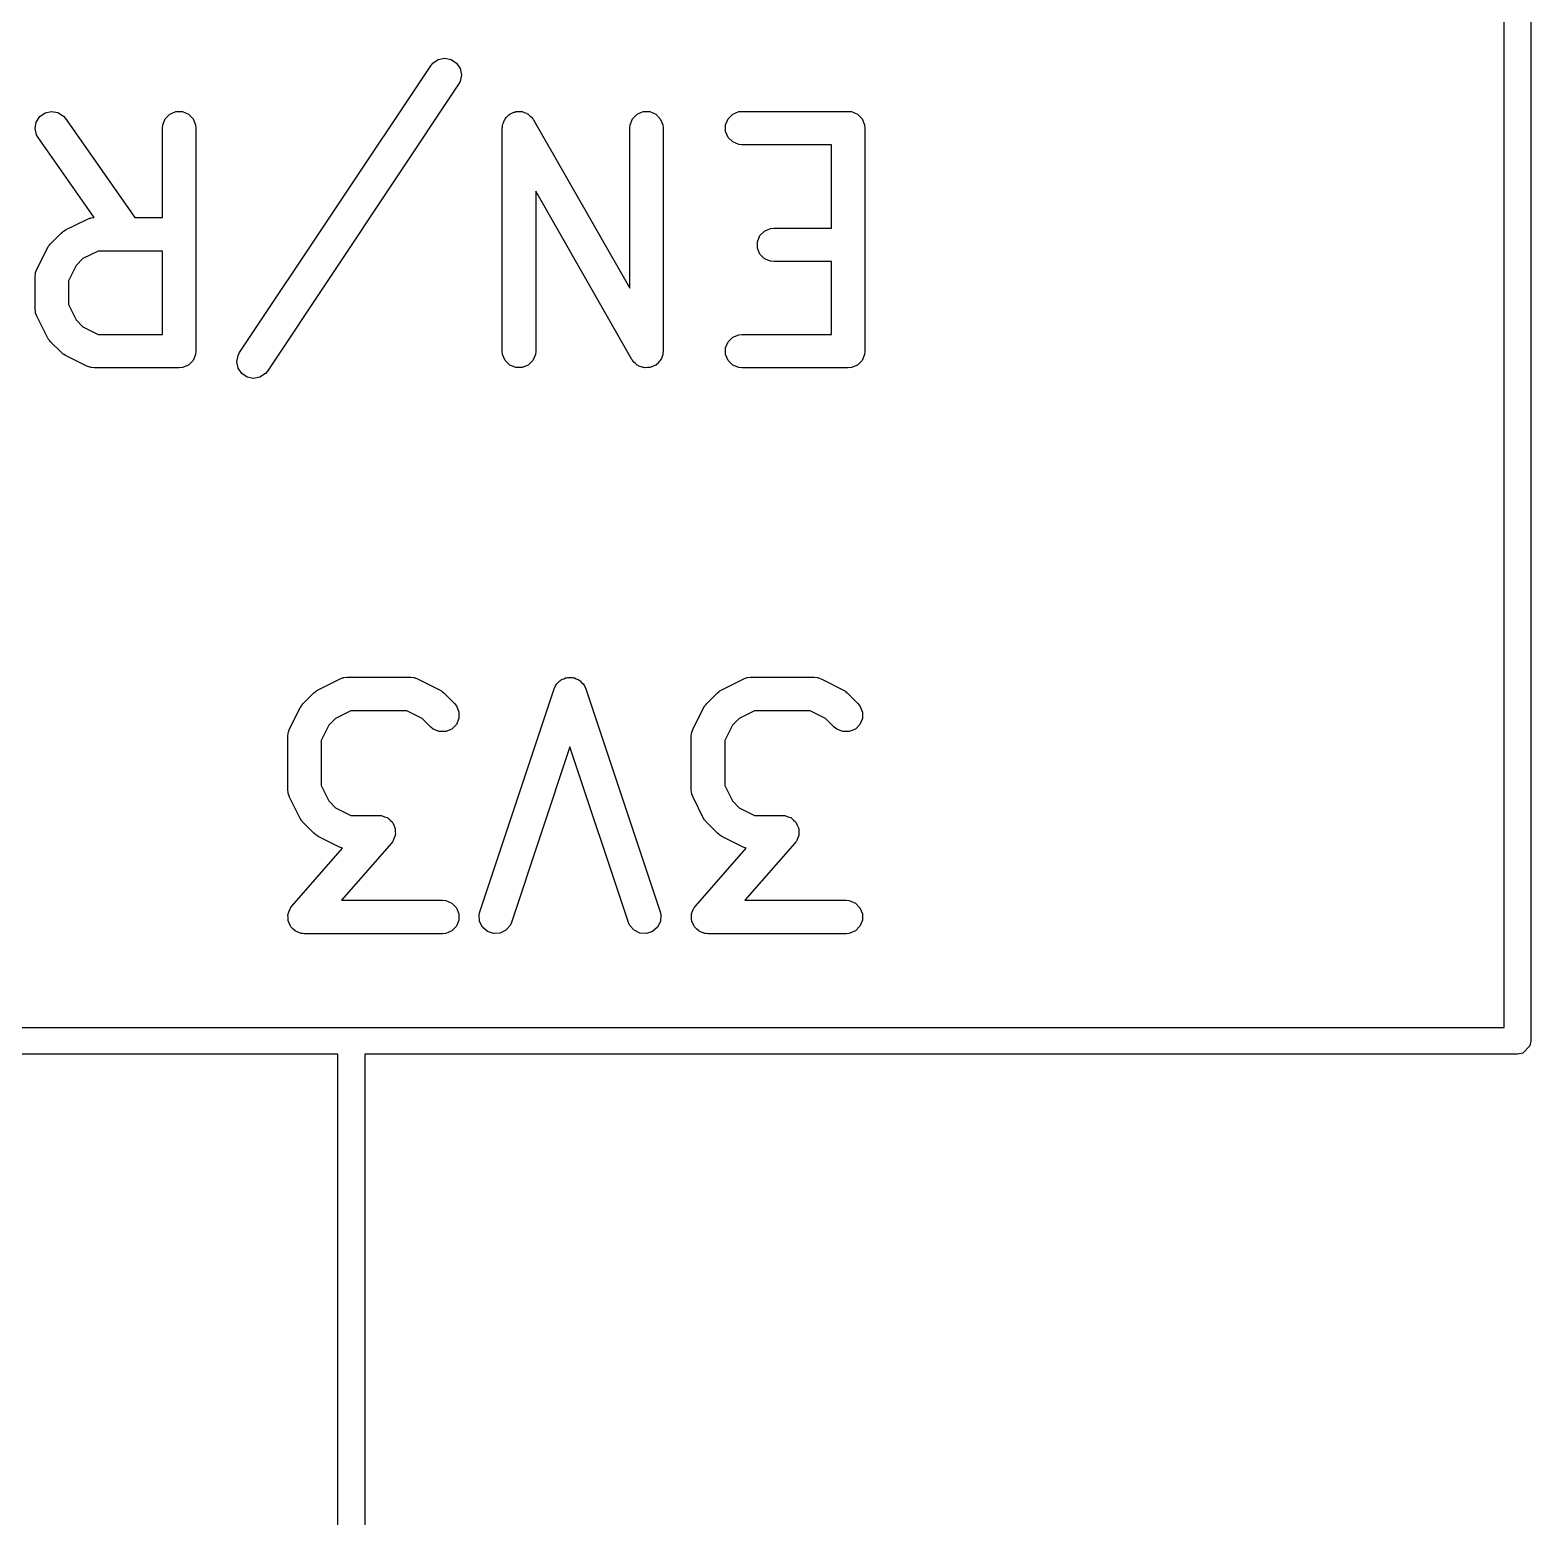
# Model space of a CAD drawing. Header units: inches. Extents: x 1.56 to 3.89, y -5.01 to -1.23.
# Drawn here: x 2.6507 to 2.9157, y -3.2762 to -3.0137 of the extents above; entities that cross this region are included whole.
import ezdxf

# ---------------------------------------------------------------- set-up
doc = ezdxf.new("R2010")
doc.units = ezdxf.units.IN
doc.header["$MEASUREMENT"] = 0
doc.layers.add('F.Silkscreen', color=41, linetype='CONTINUOUS', true_color=0xf2eda1)

msp = doc.modelspace()

# ---------------------------------------------------------------- linework, layer by layer
at = {"layer": 'F.Silkscreen', "linetype": 'CONTINUOUS'}
for p, q in [((2.91575, -1.30551), (2.91575, -3.19213)), ((2.91102, -3.18976), (2.91102, -1.30787)), ((2.68776, -3.07063), (2.7215, -3.02001)), ((2.7215, -3.02001), (2.72187, -3.01956)), ((2.72187, -3.01956), (2.72283, -3.01892)), ((2.72283, -3.01892), (2.72396, -3.01869)), ((2.72396, -3.01869), (2.72509, -3.01892)), ((2.72509, -3.01892), (2.72604, -3.01956)), ((2.72604, -3.01956), (2.72669, -3.02051)), ((2.72669, -3.02051), (2.72691, -3.02164)), ((2.72642, -3.02328), (2.69267, -3.0739)), ((2.72669, -3.02277), (2.72642, -3.02328)), ((2.72691, -3.02164), (2.72669, -3.02277)), ((2.65246, -3.02898), (2.6534, -3.02832)), ((2.6534, -3.02832), (2.65453, -3.02807)), ((2.65453, -3.02807), (2.65566, -3.02827)), ((2.65566, -3.02827), (2.65663, -3.02889)), ((2.65663, -3.02889), (2.65701, -3.02933)), ((2.67463, -3.02938), (2.67545, -3.02856)), ((2.67545, -3.02856), (2.67651, -3.02812)), ((2.67651, -3.02812), (2.67767, -3.02812)), ((2.67767, -3.02812), (2.67873, -3.02856)), ((2.67873, -3.02856), (2.67954, -3.02938)), ((2.7349, -3.0291), (2.73515, -3.02879)), ((2.73515, -3.02879), (2.73531, -3.0287)), ((2.73531, -3.0287), (2.73544, -3.02856)), ((2.73544, -3.02856), (2.7358, -3.02841)), ((2.7358, -3.02841), (2.73615, -3.02822)), ((2.73615, -3.02822), (2.73633, -3.0282)), ((2.73633, -3.0282), (2.73651, -3.02812)), ((2.73651, -3.02812), (2.7369, -3.02812)), ((2.7369, -3.02812), (2.73729, -3.02807)), ((2.73729, -3.02807), (2.73747, -3.02812)), ((2.73747, -3.02812), (2.73766, -3.02812)), ((2.73766, -3.02812), (2.73802, -3.02827)), ((2.73802, -3.02827), (2.7384, -3.02838)), ((2.7384, -3.02838), (2.73855, -3.02849)), ((2.73855, -3.02849), (2.73872, -3.02856)), ((2.73872, -3.02856), (2.739, -3.02884)), ((2.739, -3.02884), (2.73931, -3.02908)), ((2.75712, -3.02938), (2.75794, -3.02856)), ((2.75794, -3.02856), (2.759, -3.02812)), ((2.759, -3.02812), (2.76016, -3.02812)), ((2.76016, -3.02812), (2.76122, -3.02856)), ((2.76122, -3.02856), (2.76203, -3.02938)), ((2.774, -3.02938), (2.77481, -3.02856)), ((2.77481, -3.02856), (2.77588, -3.02812)), ((2.77588, -3.02812), (2.77645, -3.02807)), ((2.77645, -3.02807), (2.7952, -3.02807)), ((2.7952, -3.02807), (2.79578, -3.02812)), ((2.79578, -3.02812), (2.79684, -3.02856)), ((2.79684, -3.02856), (2.79766, -3.02938)), ((2.65164, -3.03108), (2.65184, -3.02995)), ((2.65189, -3.03221), (2.65164, -3.03108)), ((2.65184, -3.02995), (2.65246, -3.02898)), ((2.65701, -3.02933), (2.66925, -3.04681)), ((2.67414, -3.03102), (2.67419, -3.03044)), ((2.67414, -3.04681), (2.67414, -3.03102)), ((2.67419, -3.03044), (2.67463, -3.02938)), ((2.67954, -3.02938), (2.67999, -3.03044)), ((2.67999, -3.03044), (2.68004, -3.03102)), ((2.68004, -3.03102), (2.68004, -3.07039)), ((2.73413, -3.03102), (2.73414, -3.03087)), ((2.73413, -3.07039), (2.73413, -3.03102)), ((2.73414, -3.03081), (2.73416, -3.03074)), ((2.73414, -3.03087), (2.73414, -3.03081)), ((2.73416, -3.03074), (2.73419, -3.03044)), ((2.73419, -3.03044), (2.73434, -3.03008)), ((2.73434, -3.03008), (2.73444, -3.0297)), ((2.73444, -3.0297), (2.73456, -3.02955)), ((2.73456, -3.02955), (2.73463, -3.02938)), ((2.73463, -3.02938), (2.7349, -3.0291)), ((2.73931, -3.02908), (2.73948, -3.02932)), ((2.73948, -3.02932), (2.73954, -3.02938)), ((2.73954, -3.02938), (2.73956, -3.02943)), ((2.73956, -3.02943), (2.73965, -3.02955)), ((2.73965, -3.02955), (2.75663, -3.05927)), ((2.75663, -3.03102), (2.75668, -3.03044)), ((2.75663, -3.05927), (2.75663, -3.03102)), ((2.75668, -3.03044), (2.75712, -3.02938)), ((2.76203, -3.02938), (2.76248, -3.03044)), ((2.76248, -3.03044), (2.76253, -3.03102)), ((2.76253, -3.03102), (2.76253, -3.07039)), ((2.77356, -3.03044), (2.774, -3.02938)), ((2.77356, -3.0316), (2.77356, -3.03044)), ((2.774, -3.03266), (2.77356, -3.0316)), ((2.79766, -3.02938), (2.7981, -3.03044)), ((2.7981, -3.03044), (2.79815, -3.03102)), ((2.79815, -3.03102), (2.79815, -3.07039)), ((2.65217, -3.03271), (2.65189, -3.03221)), ((2.66205, -3.04682), (2.65217, -3.03271)), ((2.77481, -3.03347), (2.774, -3.03266)), ((2.77588, -3.03392), (2.77481, -3.03347)), ((2.77645, -3.03397), (2.77588, -3.03392)), ((2.79225, -3.03397), (2.77645, -3.03397)), ((2.79225, -3.04869), (2.79225, -3.03397)), ((2.75702, -3.07185), (2.74003, -3.04214)), ((2.74003, -3.04214), (2.74003, -3.07039)), ((2.65702, -3.049), (2.66077, -3.04713)), ((2.66077, -3.04713), (2.66131, -3.04692)), ((2.66131, -3.04692), (2.66142, -3.04691)), ((2.66142, -3.04691), (2.66152, -3.04687)), ((2.66152, -3.04687), (2.66205, -3.04682)), ((2.66925, -3.04681), (2.67414, -3.04681)), ((2.65438, -3.05143), (2.65625, -3.04955)), ((2.65625, -3.04955), (2.65648, -3.04937)), ((2.65648, -3.04937), (2.65653, -3.04931)), ((2.65653, -3.04931), (2.65662, -3.04925)), ((2.65662, -3.04925), (2.6567, -3.04919)), ((2.6567, -3.04919), (2.65677, -3.04916)), ((2.65677, -3.04916), (2.65702, -3.049)), ((2.77918, -3.05107), (2.77962, -3.05)), ((2.77962, -3.05), (2.78044, -3.04919)), ((2.78044, -3.04919), (2.7815, -3.04875)), ((2.7815, -3.04875), (2.78208, -3.04869)), ((2.78208, -3.04869), (2.79225, -3.04869)), ((2.65195, -3.05595), (2.65383, -3.0522)), ((2.65383, -3.0522), (2.65398, -3.05195)), ((2.65398, -3.05195), (2.65401, -3.05188)), ((2.65401, -3.05188), (2.65408, -3.0518)), ((2.65408, -3.0518), (2.65413, -3.05171)), ((2.65413, -3.05171), (2.65419, -3.05166)), ((2.65419, -3.05166), (2.65438, -3.05143)), ((2.66279, -3.05272), (2.66009, -3.05407)), ((2.67414, -3.05272), (2.66279, -3.05272)), ((2.67414, -3.06744), (2.67414, -3.05272)), ((2.77918, -3.05222), (2.77918, -3.05107)), ((2.77962, -3.05328), (2.77918, -3.05222)), ((2.65889, -3.05527), (2.65755, -3.05796)), ((2.66009, -3.05407), (2.65889, -3.05527)), ((2.78044, -3.0541), (2.77962, -3.05328)), ((2.7815, -3.05454), (2.78044, -3.0541)), ((2.78208, -3.05459), (2.7815, -3.05454)), ((2.79225, -3.05459), (2.78208, -3.05459)), ((2.79225, -3.06744), (2.79225, -3.05459)), ((2.65164, -3.05727), (2.6517, -3.05669)), ((2.65164, -3.06289), (2.65164, -3.05727)), ((2.6517, -3.05669), (2.65174, -3.05659)), ((2.65174, -3.05649), (2.65195, -3.05595)), ((2.65174, -3.05659), (2.65174, -3.05649)), ((2.65755, -3.05796), (2.65755, -3.06219)), ((2.6517, -3.06347), (2.65164, -3.06289)), ((2.65755, -3.06219), (2.65889, -3.06489)), ((2.65174, -3.06356), (2.6517, -3.06347)), ((2.65174, -3.06367), (2.65174, -3.06356)), ((2.65195, -3.06421), (2.65174, -3.06367)), ((2.65383, -3.06796), (2.65195, -3.06421)), ((2.65889, -3.06489), (2.66009, -3.06609)), ((2.65398, -3.06821), (2.65383, -3.06796)), ((2.65401, -3.06828), (2.65398, -3.06821)), ((2.65408, -3.06836), (2.65401, -3.06828)), ((2.65413, -3.06845), (2.65408, -3.06836)), ((2.65419, -3.0685), (2.65413, -3.06845)), ((2.65438, -3.06873), (2.65419, -3.0685)), ((2.66009, -3.06609), (2.66279, -3.06744)), ((2.66279, -3.06744), (2.67414, -3.06744)), ((2.774, -3.06875), (2.77481, -3.06793)), ((2.77481, -3.06793), (2.77588, -3.06749)), ((2.77588, -3.06749), (2.77645, -3.06744)), ((2.77645, -3.06744), (2.79225, -3.06744)), ((2.65625, -3.0706), (2.65438, -3.06873)), ((2.65648, -3.07079), (2.65625, -3.0706)), ((2.65653, -3.07085), (2.65648, -3.07079)), ((2.65662, -3.0709), (2.65653, -3.07085)), ((2.6567, -3.07097), (2.65662, -3.0709)), ((2.65677, -3.071), (2.6567, -3.07097)), ((2.65702, -3.07116), (2.65677, -3.071)), ((2.66077, -3.07303), (2.65702, -3.07116)), ((2.67999, -3.07097), (2.67954, -3.07203)), ((2.68004, -3.07039), (2.67999, -3.07097)), ((2.68726, -3.07227), (2.68748, -3.07114)), ((2.68748, -3.07114), (2.68776, -3.07063)), ((2.73419, -3.07097), (2.73413, -3.07039)), ((2.73463, -3.07203), (2.73419, -3.07097)), ((2.73998, -3.07097), (2.73954, -3.07203)), ((2.74003, -3.07039), (2.73998, -3.07097)), ((2.76233, -3.07133), (2.76222, -3.07171)), ((2.76248, -3.07097), (2.76233, -3.07133)), ((2.7625, -3.07067), (2.76248, -3.07097)), ((2.76252, -3.0706), (2.7625, -3.07067)), ((2.76253, -3.07039), (2.76252, -3.07054)), ((2.76252, -3.07054), (2.76252, -3.0706)), ((2.77356, -3.06981), (2.774, -3.06875)), ((2.77356, -3.07097), (2.77356, -3.06981)), ((2.774, -3.07203), (2.77356, -3.07097)), ((2.7981, -3.07097), (2.79766, -3.07203)), ((2.79815, -3.07039), (2.7981, -3.07097)), ((2.66131, -3.07324), (2.66077, -3.07303)), ((2.66142, -3.07325), (2.66131, -3.07324)), ((2.66152, -3.07329), (2.66142, -3.07325)), ((2.66209, -3.07334), (2.66152, -3.07329)), ((2.67709, -3.07334), (2.66209, -3.07334)), ((2.67767, -3.07329), (2.67709, -3.07334)), ((2.67873, -3.07284), (2.67767, -3.07329)), ((2.67954, -3.07203), (2.67873, -3.07284)), ((2.68749, -3.0734), (2.68726, -3.07227)), ((2.68813, -3.07435), (2.68749, -3.0734)), ((2.69267, -3.0739), (2.6923, -3.07435)), ((2.73544, -3.07284), (2.73463, -3.07203)), ((2.73651, -3.07329), (2.73544, -3.07284)), ((2.73766, -3.07329), (2.73651, -3.07329)), ((2.73872, -3.07284), (2.73766, -3.07329)), ((2.73954, -3.07203), (2.73872, -3.07284)), ((2.7571, -3.07198), (2.75702, -3.07185)), ((2.75712, -3.07203), (2.7571, -3.07198)), ((2.75718, -3.07209), (2.75712, -3.07203)), ((2.75735, -3.07233), (2.75718, -3.07209)), ((2.75766, -3.07257), (2.75735, -3.07233)), ((2.75794, -3.07284), (2.75766, -3.07257)), ((2.75811, -3.07292), (2.75794, -3.07284)), ((2.75826, -3.07303), (2.75811, -3.07292)), ((2.75864, -3.07314), (2.75826, -3.07303)), ((2.759, -3.07329), (2.75864, -3.07314)), ((2.75919, -3.07329), (2.759, -3.07329)), ((2.75937, -3.07334), (2.75919, -3.07329)), ((2.75976, -3.07329), (2.75937, -3.07334)), ((2.76016, -3.07329), (2.75976, -3.07329)), ((2.76033, -3.07321), (2.76016, -3.07329)), ((2.76052, -3.07319), (2.76033, -3.07321)), ((2.76086, -3.073), (2.76052, -3.07319)), ((2.76122, -3.07284), (2.76086, -3.073)), ((2.76135, -3.07271), (2.76122, -3.07284)), ((2.76152, -3.07262), (2.76135, -3.07271)), ((2.76176, -3.07231), (2.76152, -3.07262)), ((2.76203, -3.07203), (2.76176, -3.07231)), ((2.76211, -3.07186), (2.76203, -3.07203)), ((2.76222, -3.07171), (2.76211, -3.07186)), ((2.77481, -3.07284), (2.774, -3.07203)), ((2.77588, -3.07329), (2.77481, -3.07284)), ((2.77645, -3.07334), (2.77588, -3.07329)), ((2.7952, -3.07334), (2.77645, -3.07334)), ((2.79578, -3.07329), (2.7952, -3.07334)), ((2.79684, -3.07284), (2.79578, -3.07329)), ((2.79766, -3.07203), (2.79684, -3.07284)), ((2.68909, -3.07499), (2.68813, -3.07435)), ((2.69022, -3.07522), (2.68909, -3.07499)), ((2.69135, -3.07499), (2.69022, -3.07522)), ((2.6923, -3.07435), (2.69135, -3.07499)), ((2.70164, -3.13015), (2.70539, -3.12827)), ((2.70539, -3.12827), (2.70593, -3.12806)), ((2.70593, -3.12806), (2.70603, -3.12806)), ((2.70603, -3.12806), (2.70613, -3.12802)), ((2.70613, -3.12802), (2.70671, -3.12796)), ((2.70671, -3.12796), (2.71796, -3.12796)), ((2.71796, -3.12796), (2.71853, -3.12802)), ((2.71853, -3.12802), (2.71863, -3.12806)), ((2.71863, -3.12806), (2.71874, -3.12806)), ((2.71874, -3.12806), (2.71928, -3.12827)), ((2.71928, -3.12827), (2.72303, -3.13015)), ((2.74328, -3.12998), (2.74351, -3.12945)), ((2.74351, -3.12945), (2.74365, -3.12929)), ((2.74365, -3.12929), (2.74374, -3.1291)), ((2.74374, -3.1291), (2.74402, -3.12886)), ((2.74402, -3.12886), (2.74427, -3.12858)), ((2.74427, -3.12858), (2.74446, -3.12849)), ((2.74446, -3.12849), (2.74461, -3.12835)), ((2.74461, -3.12835), (2.74497, -3.12823)), ((2.74497, -3.12823), (2.7453, -3.12806)), ((2.7453, -3.12806), (2.74551, -3.12805)), ((2.74551, -3.12805), (2.74571, -3.12798)), ((2.74571, -3.12798), (2.74608, -3.12801)), ((2.74608, -3.12801), (2.74645, -3.12798)), ((2.74645, -3.12798), (2.74665, -3.12805)), ((2.74665, -3.12805), (2.74686, -3.12806)), ((2.74686, -3.12806), (2.74719, -3.12823)), ((2.74719, -3.12823), (2.74754, -3.12835)), ((2.74754, -3.12835), (2.7477, -3.12849)), ((2.7477, -3.12849), (2.74789, -3.12858)), ((2.74789, -3.12858), (2.74813, -3.12886)), ((2.74813, -3.12886), (2.74841, -3.1291)), ((2.74841, -3.1291), (2.7485, -3.12929)), ((2.7485, -3.12929), (2.74864, -3.12945)), ((2.74864, -3.12945), (2.74888, -3.12998)), ((2.77288, -3.13015), (2.77663, -3.12827)), ((2.77663, -3.12827), (2.77717, -3.12806)), ((2.77717, -3.12806), (2.77727, -3.12806)), ((2.77727, -3.12806), (2.77737, -3.12802)), ((2.77737, -3.12802), (2.77795, -3.12796)), ((2.77795, -3.12796), (2.7892, -3.12796)), ((2.7892, -3.12796), (2.78977, -3.12802)), ((2.78977, -3.12802), (2.78987, -3.12806)), ((2.78987, -3.12806), (2.78998, -3.12806)), ((2.78998, -3.12806), (2.79052, -3.12827)), ((2.79052, -3.12827), (2.79427, -3.13015)), ((2.699, -3.13257), (2.70087, -3.1307)), ((2.70087, -3.1307), (2.7011, -3.13051)), ((2.7011, -3.13051), (2.70115, -3.13045)), ((2.70115, -3.13045), (2.70124, -3.1304)), ((2.70124, -3.1304), (2.70132, -3.13033)), ((2.70132, -3.13033), (2.70139, -3.1303)), ((2.70139, -3.1303), (2.70164, -3.13015)), ((2.72303, -3.13015), (2.72327, -3.1303)), ((2.72327, -3.1303), (2.72335, -3.13033)), ((2.72335, -3.13033), (2.72343, -3.1304)), ((2.72343, -3.1304), (2.72352, -3.13045)), ((2.72352, -3.13045), (2.72357, -3.13051)), ((2.72357, -3.13051), (2.72379, -3.1307)), ((2.72379, -3.1307), (2.72567, -3.13257)), ((2.73015, -3.16935), (2.74328, -3.12998)), ((2.74888, -3.12998), (2.762, -3.16935)), ((2.77024, -3.13257), (2.77211, -3.1307)), ((2.77211, -3.1307), (2.77234, -3.13051)), ((2.77234, -3.13051), (2.77239, -3.13045)), ((2.77239, -3.13045), (2.77248, -3.1304)), ((2.77248, -3.1304), (2.77256, -3.13033)), ((2.77256, -3.13033), (2.77263, -3.1303)), ((2.77263, -3.1303), (2.77288, -3.13015)), ((2.79427, -3.13015), (2.79451, -3.1303)), ((2.79451, -3.1303), (2.79459, -3.13033)), ((2.79459, -3.13033), (2.79467, -3.1304)), ((2.79467, -3.1304), (2.79476, -3.13045)), ((2.79476, -3.13045), (2.79481, -3.13051)), ((2.79481, -3.13051), (2.79503, -3.1307)), ((2.79503, -3.1307), (2.79691, -3.13257)), ((2.69657, -3.13709), (2.69844, -3.13334)), ((2.69844, -3.13334), (2.6986, -3.13309)), ((2.6986, -3.13309), (2.69863, -3.13302)), ((2.69863, -3.13302), (2.69869, -3.13294)), ((2.69869, -3.13294), (2.69875, -3.13285)), ((2.69875, -3.13285), (2.69881, -3.1328)), ((2.69881, -3.1328), (2.699, -3.13257)), ((2.7074, -3.13387), (2.70471, -3.13521)), ((2.71726, -3.13387), (2.7074, -3.13387)), ((2.71996, -3.13521), (2.71726, -3.13387)), ((2.72567, -3.13257), (2.72604, -3.13302)), ((2.72604, -3.13302), (2.72648, -3.13409)), ((2.72648, -3.13409), (2.72648, -3.13524)), ((2.76781, -3.13709), (2.76968, -3.13334)), ((2.76968, -3.13334), (2.76984, -3.13309)), ((2.76984, -3.13309), (2.76987, -3.13302)), ((2.76987, -3.13302), (2.76994, -3.13294)), ((2.76994, -3.13294), (2.76999, -3.13285)), ((2.76999, -3.13285), (2.77005, -3.1328)), ((2.77005, -3.1328), (2.77024, -3.13257)), ((2.77865, -3.13387), (2.77595, -3.13521)), ((2.7885, -3.13387), (2.77865, -3.13387)), ((2.7912, -3.13521), (2.7885, -3.13387)), ((2.79691, -3.13257), (2.79728, -3.13302)), ((2.79728, -3.13302), (2.79772, -3.13409)), ((2.79772, -3.13409), (2.79772, -3.13524)), ((2.69636, -3.13763), (2.69657, -3.13709)), ((2.70351, -3.13641), (2.70216, -3.13911)), ((2.70471, -3.13521), (2.70351, -3.13641)), ((2.72149, -3.13675), (2.71996, -3.13521)), ((2.72194, -3.13712), (2.72149, -3.13675)), ((2.723, -3.13756), (2.72194, -3.13712)), ((2.72416, -3.13756), (2.723, -3.13756)), ((2.72522, -3.13712), (2.72416, -3.13756)), ((2.72604, -3.1363), (2.72522, -3.13712)), ((2.72648, -3.13524), (2.72604, -3.1363)), ((2.7676, -3.13763), (2.76781, -3.13709)), ((2.77475, -3.13641), (2.7734, -3.13911)), ((2.77595, -3.13521), (2.77475, -3.13641)), ((2.79273, -3.13675), (2.7912, -3.13521)), ((2.79318, -3.13712), (2.79273, -3.13675)), ((2.79425, -3.13756), (2.79318, -3.13712)), ((2.7954, -3.13756), (2.79425, -3.13756)), ((2.79646, -3.13712), (2.7954, -3.13756)), ((2.79728, -3.1363), (2.79646, -3.13712)), ((2.79772, -3.13524), (2.79728, -3.1363)), ((2.69626, -3.13841), (2.69631, -3.13784)), ((2.69626, -3.14779), (2.69626, -3.13841)), ((2.69631, -3.13784), (2.69635, -3.13774)), ((2.69635, -3.13774), (2.69636, -3.13763)), ((2.70216, -3.13911), (2.70216, -3.14709)), ((2.74608, -3.14025), (2.73576, -3.17122)), ((2.7564, -3.17122), (2.74608, -3.14025)), ((2.7675, -3.13841), (2.76755, -3.13784)), ((2.7675, -3.14779), (2.7675, -3.13841)), ((2.76755, -3.13784), (2.76759, -3.13774)), ((2.76759, -3.13774), (2.7676, -3.13763)), ((2.7734, -3.13911), (2.7734, -3.14709)), ((2.69631, -3.14836), (2.69626, -3.14779)), ((2.70216, -3.14709), (2.70351, -3.14979)), ((2.76755, -3.14836), (2.7675, -3.14779)), ((2.7734, -3.14709), (2.77475, -3.14979)), ((2.69635, -3.14846), (2.69631, -3.14836)), ((2.69636, -3.14857), (2.69635, -3.14846)), ((2.69657, -3.14911), (2.69636, -3.14857)), ((2.69844, -3.15286), (2.69657, -3.14911)), ((2.70351, -3.14979), (2.70471, -3.15098)), ((2.76759, -3.14846), (2.76755, -3.14836)), ((2.7676, -3.14857), (2.76759, -3.14846)), ((2.76781, -3.14911), (2.7676, -3.14857)), ((2.76968, -3.15286), (2.76781, -3.14911)), ((2.77475, -3.14979), (2.77595, -3.15098)), ((2.6986, -3.1531), (2.69844, -3.15286)), ((2.69863, -3.15318), (2.6986, -3.1531)), ((2.69869, -3.15326), (2.69863, -3.15318)), ((2.69875, -3.15335), (2.69869, -3.15326)), ((2.69881, -3.1534), (2.69875, -3.15335)), ((2.699, -3.15362), (2.69881, -3.1534)), ((2.70471, -3.15098), (2.7074, -3.15233)), ((2.7074, -3.15233), (2.71233, -3.15233)), ((2.71233, -3.15233), (2.71264, -3.15236)), ((2.71264, -3.15236), (2.71271, -3.15236)), ((2.71271, -3.15236), (2.71277, -3.15237)), ((2.71277, -3.15237), (2.71291, -3.15239)), ((2.71291, -3.15239), (2.71335, -3.15257)), ((2.71335, -3.15257), (2.7138, -3.15273)), ((2.7138, -3.15273), (2.71388, -3.15279)), ((2.71388, -3.15279), (2.71397, -3.15283)), ((2.71397, -3.15283), (2.71431, -3.15317)), ((2.71431, -3.15317), (2.71467, -3.15348)), ((2.71467, -3.15348), (2.71472, -3.15357)), ((2.76984, -3.1531), (2.76968, -3.15286)), ((2.76987, -3.15318), (2.76984, -3.1531)), ((2.76994, -3.15326), (2.76987, -3.15318)), ((2.76999, -3.15335), (2.76994, -3.15326)), ((2.77005, -3.1534), (2.76999, -3.15335)), ((2.77024, -3.15362), (2.77005, -3.1534)), ((2.77595, -3.15098), (2.77865, -3.15233)), ((2.77865, -3.15233), (2.78357, -3.15233)), ((2.78357, -3.15233), (2.78388, -3.15236)), ((2.78388, -3.15236), (2.78395, -3.15236)), ((2.78395, -3.15236), (2.78401, -3.15237)), ((2.78401, -3.15237), (2.78415, -3.15239)), ((2.78415, -3.15239), (2.78459, -3.15257)), ((2.78459, -3.15257), (2.78505, -3.15273)), ((2.78505, -3.15273), (2.78512, -3.15279)), ((2.78512, -3.15279), (2.78521, -3.15283)), ((2.78521, -3.15283), (2.78555, -3.15317)), ((2.78555, -3.15317), (2.78591, -3.15348)), ((2.78591, -3.15348), (2.78596, -3.15357)), ((2.70087, -3.1555), (2.699, -3.15362)), ((2.7011, -3.15568), (2.70087, -3.1555)), ((2.70115, -3.15574), (2.7011, -3.15568)), ((2.70124, -3.1558), (2.70115, -3.15574)), ((2.70132, -3.15586), (2.70124, -3.1558)), ((2.70139, -3.15589), (2.70132, -3.15586)), ((2.70164, -3.15605), (2.70139, -3.15589)), ((2.70539, -3.15793), (2.70164, -3.15605)), ((2.71472, -3.15357), (2.71479, -3.15364)), ((2.71479, -3.15364), (2.71497, -3.15409)), ((2.71497, -3.15409), (2.71518, -3.15452)), ((2.71523, -3.15586), (2.71504, -3.1563)), ((2.71518, -3.15452), (2.71519, -3.15462)), ((2.71519, -3.15462), (2.71523, -3.15471)), ((2.71523, -3.15471), (2.71523, -3.15519)), ((2.71523, -3.15519), (2.71526, -3.15567)), ((2.71526, -3.15567), (2.71523, -3.15576)), ((2.71523, -3.15576), (2.71523, -3.15586)), ((2.77211, -3.1555), (2.77024, -3.15362)), ((2.77234, -3.15568), (2.77211, -3.1555)), ((2.77239, -3.15574), (2.77234, -3.15568)), ((2.77248, -3.1558), (2.77239, -3.15574)), ((2.77256, -3.15586), (2.77248, -3.1558)), ((2.77263, -3.15589), (2.77256, -3.15586)), ((2.77288, -3.15605), (2.77263, -3.15589)), ((2.77663, -3.15793), (2.77288, -3.15605)), ((2.78596, -3.15357), (2.78603, -3.15364)), ((2.78603, -3.15364), (2.78621, -3.15409)), ((2.78621, -3.15409), (2.78642, -3.15452)), ((2.78647, -3.15586), (2.78628, -3.1563)), ((2.78642, -3.15452), (2.78643, -3.15462)), ((2.78643, -3.15462), (2.78647, -3.15471)), ((2.78647, -3.15471), (2.78647, -3.15519)), ((2.78647, -3.15519), (2.7865, -3.15567)), ((2.7865, -3.15567), (2.78647, -3.15576)), ((2.78647, -3.15576), (2.78647, -3.15586)), ((2.69699, -3.16834), (2.70592, -3.15813)), ((2.70592, -3.15813), (2.70539, -3.15793)), ((2.71455, -3.15723), (2.70572, -3.16733)), ((2.71473, -3.15698), (2.71455, -3.15723)), ((2.71479, -3.15693), (2.71473, -3.15698)), ((2.71481, -3.15687), (2.71479, -3.15693)), ((2.71489, -3.15676), (2.71481, -3.15687)), ((2.71504, -3.1563), (2.71489, -3.15676)), ((2.76823, -3.16834), (2.77716, -3.15813)), ((2.77716, -3.15813), (2.77663, -3.15793)), ((2.78579, -3.15723), (2.77696, -3.16733)), ((2.78597, -3.15698), (2.78579, -3.15723)), ((2.78603, -3.15693), (2.78597, -3.15698)), ((2.78605, -3.15687), (2.78603, -3.15693)), ((2.78613, -3.15676), (2.78605, -3.15687)), ((2.78628, -3.1563), (2.78613, -3.15676)), ((2.69631, -3.16971), (2.6965, -3.16926)), ((2.6965, -3.16926), (2.69665, -3.16881)), ((2.69665, -3.16881), (2.69673, -3.16869)), ((2.69673, -3.16869), (2.69675, -3.16864)), ((2.69675, -3.16864), (2.69681, -3.16859)), ((2.69681, -3.16859), (2.69699, -3.16834)), ((2.70572, -3.16733), (2.72358, -3.16733)), ((2.72358, -3.16733), (2.72416, -3.16739)), ((2.72416, -3.16739), (2.72522, -3.16783)), ((2.72522, -3.16783), (2.72604, -3.16864)), ((2.72604, -3.16864), (2.72648, -3.16971)), ((2.73002, -3.16991), (2.73015, -3.16935)), ((2.762, -3.16935), (2.76213, -3.16991)), ((2.76755, -3.16971), (2.76774, -3.16926)), ((2.76774, -3.16926), (2.76789, -3.16881)), ((2.76789, -3.16881), (2.76797, -3.16869)), ((2.76797, -3.16869), (2.76799, -3.16864)), ((2.76799, -3.16864), (2.76805, -3.16859)), ((2.76805, -3.16859), (2.76823, -3.16834)), ((2.77696, -3.16733), (2.79482, -3.16733)), ((2.79482, -3.16733), (2.7954, -3.16739)), ((2.7954, -3.16739), (2.79646, -3.16783)), ((2.79646, -3.16783), (2.79728, -3.16864)), ((2.79728, -3.16864), (2.79772, -3.16971)), ((2.69628, -3.1699), (2.69631, -3.16981)), ((2.69631, -3.17038), (2.69628, -3.1699)), ((2.69631, -3.16981), (2.69631, -3.16971)), ((2.69631, -3.17086), (2.69631, -3.17038)), ((2.69635, -3.17095), (2.69631, -3.17086)), ((2.69636, -3.17105), (2.69635, -3.17095)), ((2.69657, -3.17148), (2.69636, -3.17105)), ((2.69675, -3.17192), (2.69657, -3.17148)), ((2.69682, -3.17199), (2.69675, -3.17192)), ((2.69687, -3.17208), (2.69682, -3.17199)), ((2.72604, -3.17192), (2.72522, -3.17274)), ((2.72648, -3.17086), (2.72604, -3.17192)), ((2.72648, -3.16971), (2.72648, -3.17086)), ((2.73011, -3.17106), (2.73002, -3.16991)), ((2.73062, -3.17209), (2.73011, -3.17106)), ((2.73552, -3.17175), (2.73476, -3.17262)), ((2.73576, -3.17122), (2.73552, -3.17175)), ((2.75664, -3.17175), (2.7564, -3.17122)), ((2.75739, -3.17262), (2.75664, -3.17175)), ((2.76205, -3.17106), (2.76153, -3.17209)), ((2.76213, -3.16991), (2.76205, -3.17106)), ((2.76752, -3.1699), (2.76755, -3.16981)), ((2.76755, -3.17038), (2.76752, -3.1699)), ((2.76755, -3.16981), (2.76755, -3.16971)), ((2.76755, -3.17086), (2.76755, -3.17038)), ((2.76759, -3.17095), (2.76755, -3.17086)), ((2.7676, -3.17105), (2.76759, -3.17095)), ((2.76781, -3.17148), (2.7676, -3.17105)), ((2.76799, -3.17192), (2.76781, -3.17148)), ((2.76806, -3.17199), (2.76799, -3.17192)), ((2.76811, -3.17208), (2.76806, -3.17199)), ((2.79728, -3.17192), (2.79646, -3.17274)), ((2.79772, -3.17086), (2.79728, -3.17192)), ((2.79772, -3.16971), (2.79772, -3.17086)), ((2.69723, -3.1724), (2.69687, -3.17208)), ((2.69757, -3.17274), (2.69723, -3.1724)), ((2.69766, -3.17278), (2.69757, -3.17274)), ((2.69773, -3.17284), (2.69766, -3.17278)), ((2.69819, -3.173), (2.69773, -3.17284)), ((2.69863, -3.17318), (2.69819, -3.173)), ((2.69877, -3.17319), (2.69863, -3.17318)), ((2.69883, -3.17321), (2.69877, -3.17319)), ((2.6989, -3.17321), (2.69883, -3.17321)), ((2.69921, -3.17324), (2.6989, -3.17321)), ((2.72358, -3.17324), (2.69921, -3.17324)), ((2.72416, -3.17318), (2.72358, -3.17324)), ((2.72522, -3.17274), (2.72416, -3.17318)), ((2.73149, -3.17285), (2.73062, -3.17209)), ((2.73258, -3.17321), (2.73149, -3.17285)), ((2.73373, -3.17313), (2.73258, -3.17321)), ((2.73476, -3.17262), (2.73373, -3.17313)), ((2.75842, -3.17313), (2.75739, -3.17262)), ((2.75957, -3.17321), (2.75842, -3.17313)), ((2.76066, -3.17285), (2.75957, -3.17321)), ((2.76153, -3.17209), (2.76066, -3.17285)), ((2.76847, -3.1724), (2.76811, -3.17208)), ((2.76881, -3.17274), (2.76847, -3.1724)), ((2.7689, -3.17278), (2.76881, -3.17274)), ((2.76898, -3.17284), (2.7689, -3.17278)), ((2.76943, -3.173), (2.76898, -3.17284)), ((2.76987, -3.17318), (2.76943, -3.173)), ((2.77001, -3.17319), (2.76987, -3.17318)), ((2.77007, -3.17321), (2.77001, -3.17319)), ((2.77014, -3.17321), (2.77007, -3.17321)), ((2.77045, -3.17324), (2.77014, -3.17321)), ((2.79482, -3.17324), (2.77045, -3.17324)), ((2.7954, -3.17318), (2.79482, -3.17324)), ((2.79646, -3.17274), (2.7954, -3.17318)), ((1.79764, -3.18976), (2.91102, -3.18976)), ((2.91557, -3.19303), (2.91429, -3.19431)), ((2.91575, -3.19213), (2.91557, -3.19303)), ((2.70511, -3.19449), (2.00184, -3.19449)), ((2.70511, -3.42256), (2.70511, -3.19449)), ((2.91339, -3.19449), (2.70984, -3.19449)), ((2.70984, -3.19449), (2.70984, -3.42493)), ((2.91429, -3.19431), (2.91339, -3.19449))]:
    msp.add_line(p, q, dxfattribs=at)

doc.saveas('drawing.dxf')
